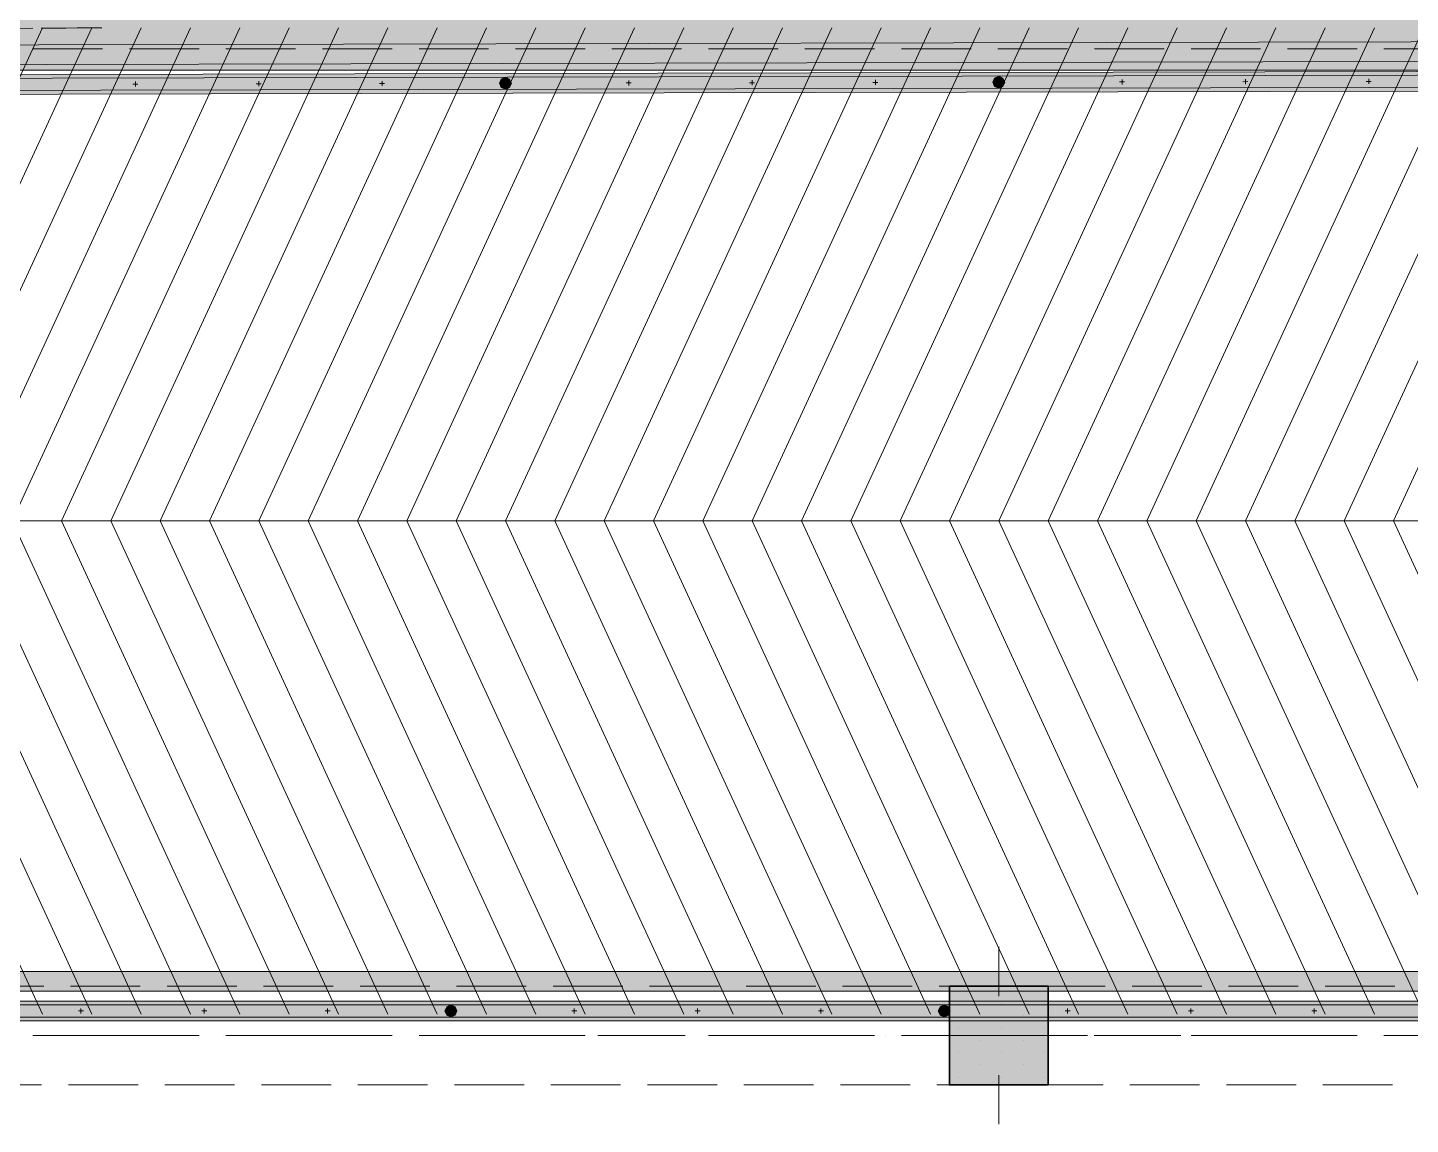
# Model space of a CAD drawing. Header units: inches. Extents: x 206002 to 410047, y 60394 to 83306.
# Drawn here: x 232601 to 235411, y 77020 to 79249 of the extents above; entities that cross this region are included whole.
import ezdxf

# ---------------------------------------------------------------- set-up
doc = ezdxf.new("R2010")
doc.units = ezdxf.units.IN
doc.header["$MEASUREMENT"] = 0
doc.layers.add('PDF_Shell - Roof', color=7, linetype='Continuous')
doc.layers.add('PDF_Structural - Bearing', color=7, linetype='Continuous')

msp = doc.modelspace()

# ---------------------------------------------------------------- hatches: boundary and pattern name
at = {"layer": 'PDF_Structural - Bearing', "true_color": 0xffffff, "transparency": 33554559}
for points in [[(237712.6, 79342), (237672.5, 79342), (237672.5, 79334.6), (228284.4, 79248), (228284.7, 79207.9), (237679.1, 79294.6), (237692.8, 79294.7), (237712.6, 79294.9)], [(233571.6, 79148.2), (233563.1, 79144.6), (233559.6, 79136.1), (233563.2, 79127.6), (233571.7, 79124.1), (233580.1, 79127.6), (233583.7, 79136.2), (233580.1, 79144.7)], [(233571.6, 79148.2), (233563.1, 79144.6), (233559.6, 79136.1), (233563.2, 79127.6), (233571.7, 79124.1), (233580.1, 79127.6), (233583.7, 79136.2), (233580.1, 79144.7)], [(234574.3, 79150.3), (234565.7, 79146.8), (234562.2, 79138.2), (234565.8, 79129.7), (234574.4, 79126.2), (234582.8, 79129.8), (234586.3, 79138.3), (234582.8, 79146.8)], [(234574.3, 79150.3), (234565.7, 79146.8), (234562.2, 79138.2), (234565.8, 79129.7), (234574.4, 79126.2), (234582.8, 79129.8), (234586.3, 79138.3), (234582.8, 79146.8)], [(233460.8, 77262.7), (233452.3, 77259.2), (233448.8, 77250.7), (233452.3, 77242.2), (233460.8, 77238.6), (233469.3, 77242.2), (233472.9, 77250.7), (233469.3, 77259.2)], [(234463.5, 77262.7), (234454.9, 77259.2), (234451.4, 77250.7), (234454.9, 77242.2), (234463.5, 77238.6), (234471.9, 77242.2), (234475.5, 77250.7), (234471.9, 77259.2)]]:
    msp.add_hatch(color=7, dxfattribs=at).paths.add_polyline_path(points)

# ---------------------------------------------------------------- linework, layer by layer
at = {"layer": 'PDF_Shell - Roof', "lineweight": 13}
for points in [[(230813.4, 81167.7), (230848.1, 81167.7), (237582.3, 81167.7), (237582.3, 79162.5), (230848.1, 79162.5), (230813.4, 79162.5)], [(232611.4, 79205.8), (232752.9, 79205.8)], [(232807.5, 79205.8), (232949, 79205.8)], [(233003.6, 79205.8), (233145.2, 79205.8)], [(233199.8, 79205.8), (233341.3, 79205.8)], [(233396, 79205.8), (233537.4, 79205.8)], [(233592.1, 79205.8), (233733.5, 79205.8)], [(233788.2, 79205.8), (233929.7, 79205.8)], [(233984.3, 79205.8), (234125.8, 79205.8)], [(234180.4, 79205.8), (234321.9, 79205.8)], [(234376.5, 79205.8), (234518, 79205.8)], [(234572.7, 79205.8), (234714.1, 79205.8)], [(234768.8, 79205.8), (234910.3, 79205.8)], [(234965, 79205.8), (235106.5, 79205.8)], [(235161.1, 79205.8), (235302.6, 79205.8)], [(235357.2, 79205.8), (235498.7, 79205.8)], [(232752.9, 77200.5), (232611.4, 77200.5)], [(232949, 77200.5), (232807.5, 77200.5)], [(233145.2, 77200.5), (233003.6, 77200.5)], [(233341.3, 77200.5), (233199.8, 77200.5)], [(233537.4, 77200.5), (233396, 77200.5)], [(233733.5, 77200.5), (233592.1, 77200.5)], [(233929.7, 77200.5), (233788.2, 77200.5)], [(234125.8, 77200.5), (233984.3, 77200.5)], [(234321.9, 77200.5), (234180.4, 77200.5)], [(234518, 77200.5), (234376.5, 77200.5)], [(234714.1, 77200.5), (234572.7, 77200.5)], [(234910.3, 77200.5), (234768.8, 77200.5)], [(235106.5, 77200.5), (234965, 77200.5)], [(235302.6, 77200.5), (235161.1, 77200.5)], [(235498.7, 77200.5), (235357.2, 77200.5)]]:
    msp.add_lwpolyline(points, dxfattribs=at)
at = {"layer": 'PDF_Shell - Roof', "color": 7, "lineweight": 0, "true_color": 0xffffff, "transparency": 33554559}
msp.add_solid([(230848.1, 79162.5), (230848.1, 81167.7), (237582.3, 79162.5), (237582.3, 81167.7)], dxfattribs=at)
at = {"layer": 'PDF_Structural - Bearing', "lineweight": 13}
for points in [[(228174.3, 80251.8), (227422.3, 80251.8), (227422.3, 78246.5), (228174.3, 78246.5), (237582.3, 78246.5), (237465.8, 78363.1)], [(232510.7, 79246.9), (232560.9, 79247.3), (232611, 79247.8)], [(232608.3, 79247.8), (232608.3, 79247.8)], [(232628.3, 79247.9), (232678.5, 79248.4), (232728.6, 79248.9)], [(232631, 79248), (232631, 79248)], [(232651.1, 79248.2), (232701.2, 79248.6), (232751.4, 79249.1)], [(232748.7, 79249.1), (232748.7, 79249.1)], [(232708.8, 77245.7), (232708.8, 77255.7)], [(232959.5, 77245.7), (232959.5, 77255.7)], [(233210.2, 77245.7), (233210.2, 77255.7)], [(233711.5, 77245.7), (233711.5, 77255.7)], [(233962.1, 77245.7), (233962.1, 77255.7)], [(234212.8, 77245.7), (234212.8, 77255.7)], [(234714.1, 77245.7), (234714.1, 77255.7)], [(234964.8, 77245.7), (234964.8, 77255.7)], [(235215.4, 77245.7), (235215.4, 77255.7)], [(232703.8, 77250.7), (232713.9, 77250.7)], [(232954.5, 77250.7), (232964.5, 77250.7)], [(233205.2, 77250.7), (233215.2, 77250.7)], [(233706.5, 77250.7), (233716.5, 77250.7)], [(233957.1, 77250.7), (233967.2, 77250.7)], [(234207.8, 77250.7), (234217.8, 77250.7)], [(234709.1, 77250.7), (234719.1, 77250.7)], [(234959.8, 77250.7), (234969.8, 77250.7)], [(235210.4, 77250.7), (235220.5, 77250.7)]]:
    msp.add_lwpolyline(points, dxfattribs=at)
at = {"layer": 'PDF_Structural - Bearing', "lineweight": 18}
for points in [[(232630.8, 77243.9), (232168, 78246.5), (232630.8, 79249.1)], [(232731.1, 77243.9), (232268.3, 78246.5), (232731.1, 79249.1)], [(232831.4, 77243.9), (232368.5, 78246.5), (232831.4, 79249.1)], [(232931.6, 77243.9), (232468.8, 78246.5), (232931.6, 79249.1)], [(233031.9, 77243.9), (232569.1, 78246.5), (233031.9, 79249.1)], [(233132.2, 77243.9), (232669.3, 78246.5), (233132.2, 79249.1)], [(233232.4, 77243.9), (232769.6, 78246.5), (233232.4, 79249.1)], [(233332.7, 77243.9), (232869.9, 78246.5), (233332.7, 79249.1)], [(233433, 77243.9), (232970.1, 78246.5), (233433, 79249.1)], [(233533.2, 77243.9), (233070.4, 78246.5), (233533.2, 79249.1)], [(233633.5, 77243.9), (233170.7, 78246.5), (233633.5, 79249.1)], [(233733.7, 77243.9), (233270.9, 78246.5), (233733.7, 79249.1)], [(233834, 77243.9), (233371.2, 78246.5), (233834, 79249.1)], [(233934.3, 77243.9), (233471.5, 78246.5), (233934.3, 79249.1)], [(234034.5, 77243.9), (233571.7, 78246.5), (234034.5, 79249.1)], [(234134.8, 77243.9), (233672, 78246.5), (234134.8, 79249.1)], [(234235.1, 77243.9), (233772.2, 78246.5), (234235.1, 79249.1)], [(234335.3, 77243.9), (233872.5, 78246.5), (234335.3, 79249.1)], [(234435.6, 77243.9), (233972.8, 78246.5), (234435.6, 79249.1)], [(234535.9, 77243.9), (234073, 78246.5), (234535.9, 79249.1)], [(234636.1, 77243.9), (234173.3, 78246.5), (234636.1, 79249.1)], [(234736.4, 77243.9), (234273.6, 78246.5), (234736.4, 79249.1)], [(234836.6, 77243.9), (234373.8, 78246.5), (234836.6, 79249.1)], [(234936.9, 77243.9), (234474.1, 78246.5), (234936.9, 79249.1)], [(235037.2, 77243.9), (234574.4, 78246.5), (235037.2, 79249.1)], [(235137.4, 77243.9), (234674.6, 78246.5), (235137.4, 79249.1)], [(235237.7, 77243.9), (234774.9, 78246.5), (235237.7, 79249.1)], [(235338, 77243.9), (234875.1, 78246.5), (235338, 79249.1)], [(235438.2, 77243.9), (234975.4, 78246.5), (235438.2, 79249.1)], [(235538.5, 77243.9), (235075.7, 78246.5), (235538.5, 79249.1)], [(235638.8, 77243.9), (235175.9, 78246.5), (235638.8, 79249.1)], [(235739, 77243.9), (235276.2, 78246.5), (235739, 79249.1)], [(235839.3, 77243.9), (235376.5, 78246.5), (235839.3, 79249.1)], [(232633.2, 77300.8), (232491.8, 77300.8)], [(232829.4, 77300.8), (232687.9, 77300.8)], [(233025.5, 77300.8), (232884, 77300.8)], [(233221.6, 77300.8), (233080.1, 77300.8)], [(233417.8, 77300.8), (233276.2, 77300.8)], [(233613.9, 77300.8), (233472.5, 77300.8)], [(233810, 77300.8), (233668.6, 77300.8)], [(234006.2, 77300.8), (233864.7, 77300.8)], [(234202.3, 77300.8), (234060.8, 77300.8)], [(234398.4, 77300.8), (234256.9, 77300.8)], [(234594.5, 77300.8), (234453, 77300.8)], [(234790.6, 77300.8), (234649.2, 77300.8)], [(234986.7, 77300.8), (234845.3, 77300.8)], [(235183, 77300.8), (235041.4, 77300.8)], [(235379.1, 77300.8), (235237.6, 77300.8)], [(232628.8, 77100.2), (232487.4, 77100.2)], [(232825, 77100.2), (232683.5, 77100.2)], [(233021.1, 77100.2), (232879.6, 77100.2)], [(233217.3, 77100.2), (233075.7, 77100.2)], [(233413.4, 77100.2), (233271.9, 77100.2)], [(233609.5, 77100.2), (233468, 77100.2)], [(233805.6, 77100.2), (233664.2, 77100.2)], [(234001.7, 77100.2), (233860.3, 77100.2)], [(234197.9, 77100.2), (234056.4, 77100.2)], [(234394, 77100.2), (234252.5, 77100.2)], [(234590.1, 77100.3), (234448.6, 77100.3)], [(234786.2, 77100.3), (234644.7, 77100.3)], [(234982.4, 77100.3), (234840.9, 77100.3)], [(235178.5, 77100.3), (235037.1, 77100.3)], [(235374.7, 77100.3), (235233.2, 77100.3)]]:
    msp.add_lwpolyline(points, dxfattribs=at)
for points in [[(237582.1, 79224.9), (230761.9, 79210.3), (230785.2, 79170.3), (237582.1, 79184.8), (237780, 79185.2), (237779.9, 79225.3)], [(237582.1, 79224.9), (230761.9, 79210.3), (230785.2, 79170.3), (237582.1, 79184.8), (237780, 79185.2), (237779.9, 79225.3)], [(237582.2, 79164.8), (230796.8, 79150.2), (230820.1, 79110.2), (237582.3, 79124.7), (237780.2, 79125.1), (237780.1, 79165.2)], [(237582.2, 79164.8), (230796.8, 79150.2), (230820.1, 79110.2), (237582.3, 79124.7), (237780.2, 79125.1), (237780.1, 79165.2)], [(237471.4, 77330.9), (229652.6, 77330.9), (229675.8, 77290.8), (237471.4, 77290.8), (237669.9, 77290.8), (237669.9, 77330.9)], [(237471.4, 77270.7), (229687.3, 77270.7), (229710.5, 77230.6), (237471.4, 77230.6), (237669.9, 77230.6), (237669.9, 77270.7)]]:
    msp.add_lwpolyline(points, close=True, dxfattribs=at)
at = {"layer": 'PDF_Structural - Bearing', "lineweight": 13}
for points in [[(237582.2, 79157.2), (230801.1, 79142.7), (230815.7, 79117.7), (237582.3, 79132.2)], [(237582.2, 79157.2), (230801.1, 79142.7), (230815.7, 79117.7), (237582.3, 79132.2)], [(232824.7, 79134.5), (232814.6, 79134.5)], [(232819.6, 79139.5), (232819.7, 79129.5)], [(233075.3, 79135.1), (233065.3, 79135)], [(233070.3, 79140.1), (233070.4, 79130)], [(233326, 79135.6), (233315.9, 79135.6)], [(233321, 79140.6), (233321, 79130.6)], [(233571.6, 79148.2), (233563.1, 79144.6), (233559.6, 79136.1), (233563.2, 79127.6), (233571.7, 79124.1), (233580.1, 79127.6), (233583.7, 79136.2), (233580.1, 79144.7)], [(233571.6, 79148.2), (233563.1, 79144.6), (233559.6, 79136.1), (233563.2, 79127.6), (233571.7, 79124.1), (233580.1, 79127.6), (233583.7, 79136.2), (233580.1, 79144.7)], [(233827.3, 79136.7), (233817.3, 79136.7)], [(233822.3, 79141.7), (233822.3, 79131.7)], [(234078, 79137.2), (234067.9, 79137.2)], [(234072.9, 79142.2), (234072.9, 79132.2)], [(234328.6, 79137.7), (234318.6, 79137.7)], [(234323.6, 79142.8), (234323.6, 79132.7)], [(234574.3, 79150.3), (234565.7, 79146.8), (234562.2, 79138.2), (234565.8, 79129.7), (234574.4, 79126.2), (234582.8, 79129.8), (234586.3, 79138.3), (234582.8, 79146.8)], [(234574.3, 79150.3), (234565.7, 79146.8), (234562.2, 79138.2), (234565.8, 79129.7), (234574.4, 79126.2), (234582.8, 79129.8), (234586.3, 79138.3), (234582.8, 79146.8)], [(234829.9, 79138.8), (234819.9, 79138.8)], [(234824.9, 79143.8), (234824.9, 79133.8)], [(235080.6, 79139.4), (235070.6, 79139.3)], [(235075.6, 79144.4), (235075.6, 79134.3)], [(235331.3, 79139.9), (235321.2, 79139.9)], [(235326.2, 79144.9), (235326.2, 79134.9)], [(229706.1, 77238.1), (237471.4, 77238.1), (237471.4, 77263.2), (229691.6, 77263.2)], [(233460.8, 77262.7), (233452.3, 77259.2), (233448.8, 77250.7), (233452.3, 77242.2), (233460.8, 77238.6), (233469.3, 77242.2), (233472.9, 77250.7), (233469.3, 77259.2)], [(234463.5, 77262.7), (234454.9, 77259.2), (234451.4, 77250.7), (234454.9, 77242.2), (234463.5, 77238.6), (234471.9, 77242.2), (234475.5, 77250.7), (234471.9, 77259.2)]]:
    msp.add_lwpolyline(points, close=True, dxfattribs=at)
at = {"layer": 'PDF_Structural - Bearing', "lineweight": 0}
for points in [[(234574.4, 77280.7), (234574.4, 77381)], [(234494.1, 77200.5), (234393.9, 77200.5)], [(234574.4, 77200.5), (234574.4, 77200.5)], [(234654.6, 77200.5), (234754.8, 77200.5)], [(234574.4, 77120.3), (234574.4, 77020.1)]]:
    msp.add_lwpolyline(points, dxfattribs=at)
at = {"layer": 'PDF_Structural - Bearing', "lineweight": 35}
msp.add_lwpolyline([(234674.6, 77100.3), (234674.6, 77300.8), (234474.1, 77300.8), (234474.1, 77100.3)], close=True, dxfattribs=at)
at = {"layer": 'PDF_Structural - Bearing', "lineweight": 15}
for points in [[(234536.9, 77291.7), (234536.9, 77291.7)], [(234623.7, 77291.7), (234623.7, 77291.7)], [(234493.4, 77266.6), (234493.4, 77266.6)], [(234580.3, 77266.6), (234580.3, 77266.6)], [(234667.1, 77266.6), (234667.1, 77266.6)], [(234536.9, 77241.6), (234536.9, 77241.6)], [(234623.7, 77241.6), (234623.7, 77241.6)], [(234493.4, 77216.5), (234493.4, 77216.5)], [(234580.3, 77216.5), (234580.3, 77216.5)], [(234667.1, 77216.5), (234667.1, 77216.5)], [(234536.9, 77191.4), (234536.9, 77191.4)], [(234623.7, 77191.4), (234623.7, 77191.4)], [(234493.4, 77166.4), (234493.4, 77166.4)], [(234536.9, 77141.3), (234536.9, 77141.3)], [(234580.3, 77166.4), (234580.3, 77166.4)], [(234623.7, 77141.3), (234623.7, 77141.3)], [(234667.1, 77166.4), (234667.1, 77166.4)], [(234493.4, 77116.2), (234493.4, 77116.2)], [(234580.3, 77116.2), (234580.3, 77116.2)], [(234667.1, 77116.2), (234667.1, 77116.2)]]:
    msp.add_lwpolyline(points, dxfattribs=at)
at = {"layer": 'PDF_Structural - Bearing', "lineweight": 20}
for points in [[(232663.2, 77200.5), (232663.2, 77200.5)], [(232928.5, 77200.5), (232751.7, 77200.5)], [(232999.3, 77200.5), (232999.3, 77200.5)], [(233264.5, 77200.5), (233087.7, 77200.5)], [(233335.3, 77200.5), (233335.3, 77200.5)], [(233600.6, 77200.5), (233423.7, 77200.5)], [(233671.3, 77200.5), (233671.3, 77200.5)], [(233936.6, 77200.5), (233759.7, 77200.5)], [(234007.4, 77200.5), (234007.4, 77200.5)], [(234272.7, 77200.5), (234095.8, 77200.5)], [(234343.3, 77200.5), (234343.3, 77200.5)], [(234608.6, 77200.5), (234431.8, 77200.5)], [(234679.4, 77200.5), (234679.4, 77200.5)], [(234944.6, 77200.5), (234767.9, 77200.5)], [(235015.4, 77200.5), (235015.4, 77200.5)], [(235280.7, 77200.5), (235103.9, 77200.5)], [(235351.4, 77200.5), (235351.4, 77200.5)]]:
    msp.add_lwpolyline(points, dxfattribs=at)
at = {"layer": 'PDF_Structural - Bearing', "color": 7, "lineweight": 0, "true_color": 0xffffff, "transparency": 33554559}
for points in [[(228334.5, 79248.4), (228334.8, 79208.3), (237583.2, 79333.8), (237583.5, 79293.7)], [(237582.1, 79184.8), (237582.1, 79224.9), (230785.2, 79170.3), (230761.9, 79210.3)], [(237582.1, 79184.8), (237582.1, 79224.9), (230785.2, 79170.3), (230761.9, 79210.3)], [(237582.2, 79164.8), (230796.8, 79150.2), (237582.3, 79124.7), (230820.1, 79110.2)], [(237582.2, 79164.8), (230796.8, 79150.2), (237582.3, 79124.7), (230820.1, 79110.2)], [(237582.2, 79157.2), (230801.1, 79142.7), (237582.3, 79132.2), (230815.7, 79117.7)], [(237582.2, 79157.2), (230801.1, 79142.7), (237582.3, 79132.2), (230815.7, 79117.7)], [(229675.8, 77290.8), (237471.4, 77290.8), (229652.6, 77330.9), (237471.4, 77330.9)], [(234674.6, 77100.3), (234474.1, 77100.3), (234674.6, 77300.8), (234474.1, 77300.8)], [(229710.5, 77230.6), (237471.4, 77230.6), (229687.3, 77270.7), (237471.4, 77270.7)], [(229706.1, 77238.1), (237471.4, 77238.1), (229691.6, 77263.2), (237471.4, 77263.2)]]:
    msp.add_solid(points, dxfattribs=at)

doc.saveas('drawing.dxf')
